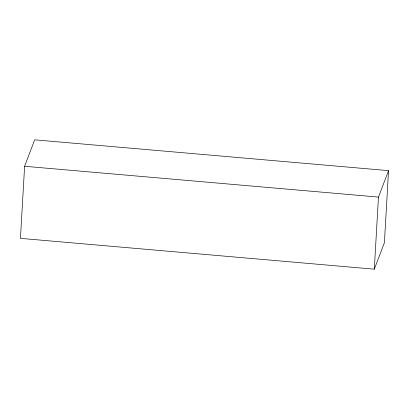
<?xml version="1.0" encoding="UTF-8"?>
<svg xmlns="http://www.w3.org/2000/svg" width="409" height="409" viewBox="0 0 409 409"><rect width="100%" height="100%" fill="white"/><g stroke="black" fill="none" stroke-linecap="round" stroke-linejoin="round"><path stroke-width="0.61" d="M24.606 166.274L20.45 238.36L374.307 269.178L384.394 242.726L388.55 170.64L34.693 139.822L24.606 166.274L378.463 197.087L388.55 170.64M374.307 269.178L378.463 197.087"/></g></svg>
